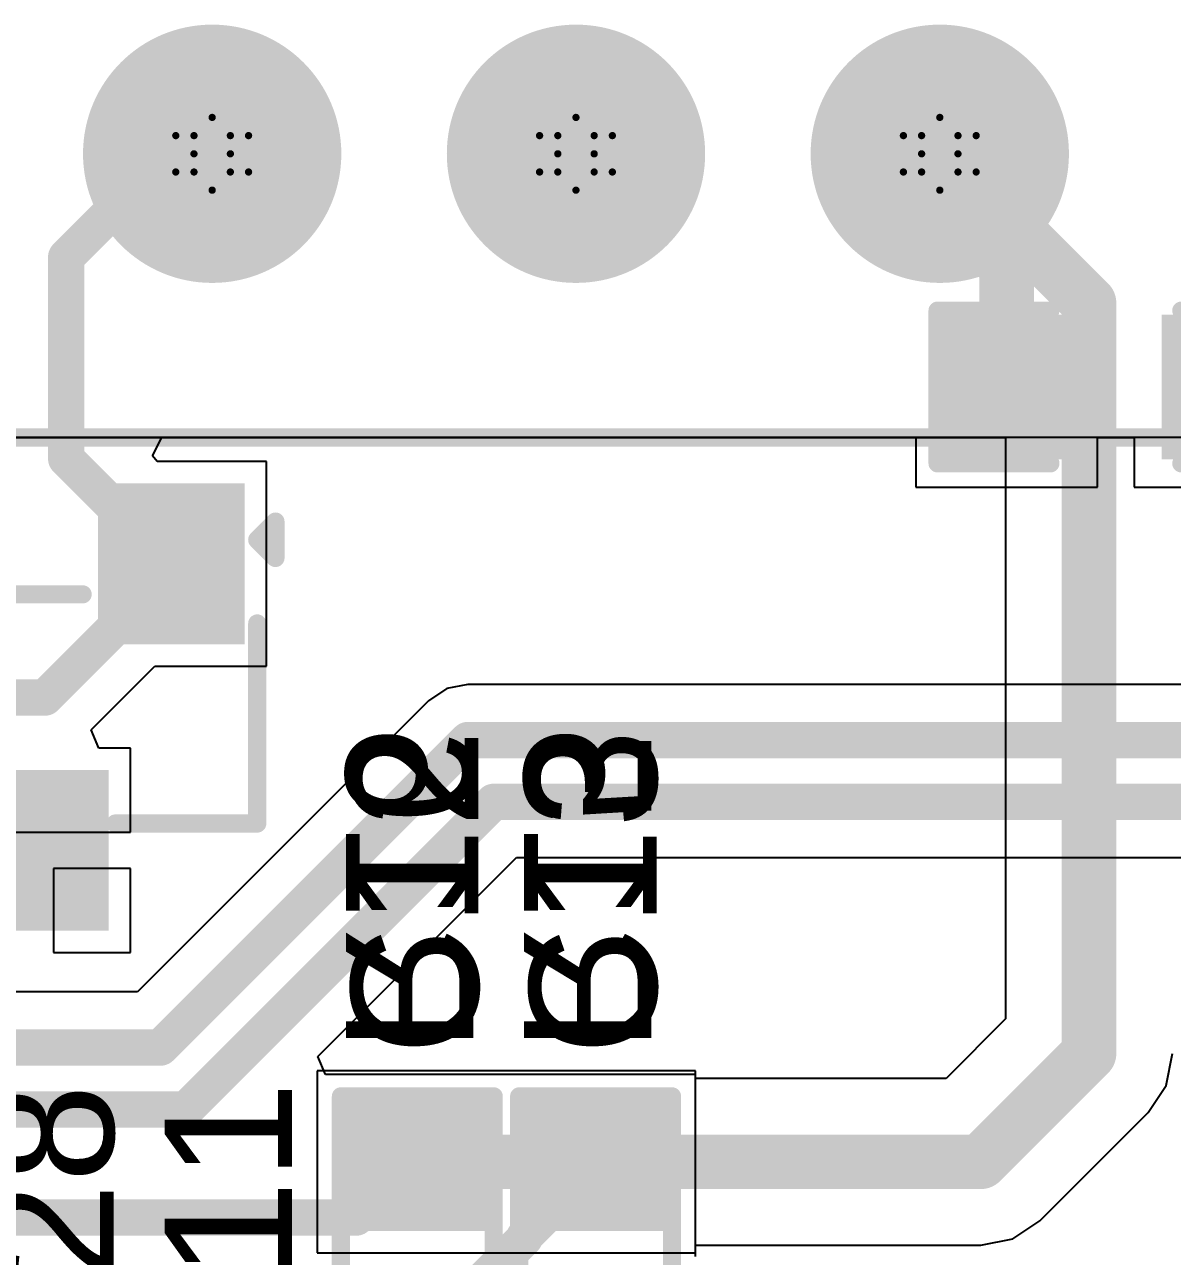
# Model space of a CAD drawing. Header units: inches. Extents: x 0 to 12.8, y -0.1 to 3.5.
# Drawn here: x 0.7501 to 1.0655, y 0.968 to 1.3066 of the extents above; entities that cross this region are included whole.
import ezdxf

# ---------------------------------------------------------------- set-up
doc = ezdxf.new("R2010")
doc.units = ezdxf.units.IN
doc.header["$MEASUREMENT"] = 0
for name, color, linetype in [('Bottom Layer', 5, 'Continuous'), ('Bottom Overlay', 54, 'Continuous'), ('Bottom Paste', 16, 'Continuous'), ('Bottom Solder', 6, 'Continuous'), ('Drill Drawing', 1, 'Continuous'), ('Multi-Layer', 9, 'Continuous'), ('Pad Holes', 156, 'Continuous'), ('Top Layer', 1, 'Continuous'), ('Top Overlay', 2, 'Continuous'), ('Top Paste', 8, 'Continuous'), ('Top Solder', 216, 'Continuous')]:
    doc.layers.add(name, color=color, linetype=linetype)
doc.styles.add('Arial', font='', dxfattribs={"height": 0.2})
doc.styles.get('Arial').set_extended_font_data('Arial')

# ---------------------------------------------------------------- blocks, each defined once
blk = doc.blocks.new('SOT_23_1')
at = {"layer": 'Top Layer'}
for points in [[(-0.01614, 0.05748), (0.01614, 0.05748), (0.01614, 0.02126), (-0.01614, 0.02126)], [(-0.05354, -0.02126), (-0.02126, -0.02126), (-0.02126, -0.05748), (-0.05354, -0.05748)], [(0.02126, -0.02126), (0.05354, -0.02126), (0.05354, -0.05748), (0.02126, -0.05748)]]:
    blk.add_hatch(color=1, dxfattribs=at).paths.add_polyline_path(points)
at = {"layer": 'Top Paste'}
for points in [[(-0.01614, 0.05748), (0.01614, 0.05748), (0.01614, 0.02126), (-0.01614, 0.02126)], [(-0.05354, -0.02126), (-0.02126, -0.02126), (-0.02126, -0.05748), (-0.05354, -0.05748)], [(0.02126, -0.02126), (0.05354, -0.02126), (0.05354, -0.05748), (0.02126, -0.05748)]]:
    blk.add_hatch(color=8, dxfattribs=at).paths.add_polyline_path(points)
at = {"layer": 'Top Solder'}
for points in [[(-0.02014, 0.06148), (0.02014, 0.06148), (0.02014, 0.01726), (-0.02014, 0.01726)], [(-0.05754, -0.01726), (-0.01726, -0.01726), (-0.01726, -0.06148), (-0.05754, -0.06148)], [(0.01726, -0.01726), (0.05754, -0.01726), (0.05754, -0.06148), (0.01726, -0.06148)]]:
    blk.add_hatch(color=216, dxfattribs=at).paths.add_polyline_path(points)
at = {"layer": 'Top Overlay'}
for points in [[(-0.022, 0.032, 0.005, 0.005, 0), (-0.061, 0.032, 0.005, 0.005, 0)], [(-0.061, 0.032, 0.005, 0.005, 0), (-0.061, -0.023, 0.005, 0.005, 0)], [(0.061, 0.032, 0.005, 0.005, 0), (0.022, 0.032, 0.005, 0.005, 0)], [(0.061, 0.032, 0.005, 0.005, 0), (0.061, -0.023, 0.005, 0.005, 0)], [(0.013, -0.031, 0.005, 0.005, 0), (-0.013, -0.031, 0.005, 0.005, 0)], [(-0.066, -0.041, 0.005, 0.005, 0), (-0.066, -0.051, 0.005, 0.005, 0)], [(-0.061, -0.046, 0.005, 0.005, 0), (-0.066, -0.041, 0.005, 0.005, 0)], [(-0.061, -0.046, 0.005, 0.005, 0), (-0.066, -0.051, 0.005, 0.005, 0)]]:
    blk.add_lwpolyline(points, format="xyseb", dxfattribs=at)
for points in [[(-0.06225, 0.032, 0.0025, 0.0025, 1), (-0.05975, 0.032, 0.0025, 0.0025, 1)], [(-0.06225, 0.032, 0.0025, 0.0025, 1), (-0.05975, 0.032, 0.0025, 0.0025, 1)], [(-0.02325, 0.032, 0.0025, 0.0025, 1), (-0.02075, 0.032, 0.0025, 0.0025, 1)], [(0.02075, 0.032, 0.0025, 0.0025, 1), (0.02325, 0.032, 0.0025, 0.0025, 1)], [(0.05975, 0.032, 0.0025, 0.0025, 1), (0.06225, 0.032, 0.0025, 0.0025, 1)], [(0.05975, 0.032, 0.0025, 0.0025, 1), (0.06225, 0.032, 0.0025, 0.0025, 1)], [(-0.06225, -0.023, 0.0025, 0.0025, 1), (-0.05975, -0.023, 0.0025, 0.0025, 1)], [(0.05975, -0.023, 0.0025, 0.0025, 1), (0.06225, -0.023, 0.0025, 0.0025, 1)], [(-0.01425, -0.031, 0.0025, 0.0025, 1), (-0.01175, -0.031, 0.0025, 0.0025, 1)], [(0.01175, -0.031, 0.0025, 0.0025, 1), (0.01425, -0.031, 0.0025, 0.0025, 1)], [(-0.06725, -0.041, 0.0025, 0.0025, 1), (-0.06475, -0.041, 0.0025, 0.0025, 1)], [(-0.06725, -0.041, 0.0025, 0.0025, 1), (-0.06475, -0.041, 0.0025, 0.0025, 1)], [(-0.06225, -0.046, 0.0025, 0.0025, 1), (-0.05975, -0.046, 0.0025, 0.0025, 1)], [(-0.06225, -0.046, 0.0025, 0.0025, 1), (-0.05975, -0.046, 0.0025, 0.0025, 1)], [(-0.06725, -0.051, 0.0025, 0.0025, 1), (-0.06475, -0.051, 0.0025, 0.0025, 1)], [(-0.06725, -0.051, 0.0025, 0.0025, 1), (-0.06475, -0.051, 0.0025, 0.0025, 1)]]:
    blk.add_lwpolyline(points, format="xyseb", close=True, dxfattribs=at)
blk = doc.blocks.new('R___0603_B_19')
at = {"layer": 'Bottom Layer'}
for points in [[(-0.045, -0.0175), (-0.045, 0.0175), (-0.015, 0.0175), (-0.015, -0.0175)], [(0.015, -0.0175), (0.015, 0.0175), (0.045, 0.0175), (0.045, -0.0175)]]:
    blk.add_hatch(color=5, dxfattribs=at).paths.add_polyline_path(points)
at = {"layer": 'Bottom Paste'}
for points in [[(-0.045, -0.0175), (-0.045, 0.0175), (-0.015, 0.0175), (-0.015, -0.0175)], [(0.015, -0.0175), (0.015, 0.0175), (0.045, 0.0175), (0.045, -0.0175)]]:
    blk.add_hatch(color=16, dxfattribs=at).paths.add_polyline_path(points)
at = {"layer": 'Bottom Solder'}
for points in [[(-0.049, -0.0215), (-0.049, 0.0215), (-0.011, 0.0215), (-0.011, -0.0215)], [(0.011, -0.0215), (0.011, 0.0215), (0.049, 0.0215), (0.049, -0.0215)]]:
    blk.add_hatch(color=6, dxfattribs=at).paths.add_polyline_path(points)
at = {"layer": 'Bottom Overlay'}
for points in [[(0.048, 0.021, 0.005, 0.005, 0), (-0.048, 0.021, 0.005, 0.005, 0)], [(-0.048, -0.021, 0.005, 0.005, 0), (-0.048, 0.021, 0.005, 0.005, 0)], [(0.048, -0.021, 0.005, 0.005, 0), (0.048, 0.021, 0.005, 0.005, 0)], [(0.048, -0.021, 0.005, 0.005, 0), (-0.048, -0.021, 0.005, 0.005, 0)]]:
    blk.add_lwpolyline(points, format="xyseb", dxfattribs=at)
for points in [[(-0.04925, 0.021, 0.0025, 0.0025, 1), (-0.04675, 0.021, 0.0025, 0.0025, 1)], [(-0.04925, 0.021, 0.0025, 0.0025, 1), (-0.04675, 0.021, 0.0025, 0.0025, 1)], [(0.04675, 0.021, 0.0025, 0.0025, 1), (0.04925, 0.021, 0.0025, 0.0025, 1)], [(0.04675, 0.021, 0.0025, 0.0025, 1), (0.04925, 0.021, 0.0025, 0.0025, 1)], [(-0.04925, -0.021, 0.0025, 0.0025, 1), (-0.04675, -0.021, 0.0025, 0.0025, 1)], [(-0.04925, -0.021, 0.0025, 0.0025, 1), (-0.04675, -0.021, 0.0025, 0.0025, 1)], [(0.04675, -0.021, 0.0025, 0.0025, 1), (0.04925, -0.021, 0.0025, 0.0025, 1)], [(0.04675, -0.021, 0.0025, 0.0025, 1), (0.04925, -0.021, 0.0025, 0.0025, 1)]]:
    blk.add_lwpolyline(points, format="xyseb", close=True, dxfattribs=at)
blk = doc.blocks.new('R___0603_B_20')
at = {"layer": 'Bottom Layer'}
for points in [[(-0.045, -0.0175), (-0.045, 0.0175), (-0.015, 0.0175), (-0.015, -0.0175)], [(0.015, -0.0175), (0.015, 0.0175), (0.045, 0.0175), (0.045, -0.0175)]]:
    blk.add_hatch(color=5, dxfattribs=at).paths.add_polyline_path(points)
at = {"layer": 'Bottom Paste'}
for points in [[(-0.045, -0.0175), (-0.045, 0.0175), (-0.015, 0.0175), (-0.015, -0.0175)], [(0.015, -0.0175), (0.015, 0.0175), (0.045, 0.0175), (0.045, -0.0175)]]:
    blk.add_hatch(color=16, dxfattribs=at).paths.add_polyline_path(points)
at = {"layer": 'Bottom Solder'}
for points in [[(-0.049, -0.0215), (-0.049, 0.0215), (-0.011, 0.0215), (-0.011, -0.0215)], [(0.011, -0.0215), (0.011, 0.0215), (0.049, 0.0215), (0.049, -0.0215)]]:
    blk.add_hatch(color=6, dxfattribs=at).paths.add_polyline_path(points)
at = {"layer": 'Bottom Overlay'}
for points in [[(0.048, 0.021, 0.005, 0.005, 0), (-0.048, 0.021, 0.005, 0.005, 0)], [(-0.048, -0.021, 0.005, 0.005, 0), (-0.048, 0.021, 0.005, 0.005, 0)], [(0.048, -0.021, 0.005, 0.005, 0), (0.048, 0.021, 0.005, 0.005, 0)], [(0.048, -0.021, 0.005, 0.005, 0), (-0.048, -0.021, 0.005, 0.005, 0)]]:
    blk.add_lwpolyline(points, format="xyseb", dxfattribs=at)
for points in [[(-0.04925, 0.021, 0.0025, 0.0025, 1), (-0.04675, 0.021, 0.0025, 0.0025, 1)], [(-0.04925, 0.021, 0.0025, 0.0025, 1), (-0.04675, 0.021, 0.0025, 0.0025, 1)], [(0.04675, 0.021, 0.0025, 0.0025, 1), (0.04925, 0.021, 0.0025, 0.0025, 1)], [(0.04675, 0.021, 0.0025, 0.0025, 1), (0.04925, 0.021, 0.0025, 0.0025, 1)], [(-0.04925, -0.021, 0.0025, 0.0025, 1), (-0.04675, -0.021, 0.0025, 0.0025, 1)], [(-0.04925, -0.021, 0.0025, 0.0025, 1), (-0.04675, -0.021, 0.0025, 0.0025, 1)], [(0.04675, -0.021, 0.0025, 0.0025, 1), (0.04925, -0.021, 0.0025, 0.0025, 1)], [(0.04675, -0.021, 0.0025, 0.0025, 1), (0.04925, -0.021, 0.0025, 0.0025, 1)]]:
    blk.add_lwpolyline(points, format="xyseb", close=True, dxfattribs=at)
blk = doc.blocks.new('ARJM11D7_114_AB_EW2_B_38')
at = {"layer": 'Bottom Layer'}
h = blk.add_hatch(color=5, dxfattribs=at)
edge = h.paths.add_edge_path()
edge.add_arc((-0.125, -0.2685), 0.0315, 0, 360)
h = blk.add_hatch(color=5, dxfattribs=at)
edge = h.paths.add_edge_path()
edge.add_arc((-0.025, -0.2685), 0.0315, 0, 360)
h = blk.add_hatch(color=5, dxfattribs=at)
edge = h.paths.add_edge_path()
edge.add_arc((0.075, -0.2685), 0.0315, 0, 360)
at = {"layer": 'Bottom Solder'}
h = blk.add_hatch(color=6, dxfattribs=at)
edge = h.paths.add_edge_path()
edge.add_arc((-0.125, -0.2685), 0.0355, 0, 360)
h = blk.add_hatch(color=6, dxfattribs=at)
edge = h.paths.add_edge_path()
edge.add_arc((-0.025, -0.2685), 0.0355, 0, 360)
h = blk.add_hatch(color=6, dxfattribs=at)
edge = h.paths.add_edge_path()
edge.add_arc((0.075, -0.2685), 0.0355, 0, 360)
at = {"layer": 'Multi-Layer'}
h = blk.add_hatch(color=9, dxfattribs=at)
edge = h.paths.add_edge_path()
edge.add_arc((-0.125, -0.2685), 0.0315, 0, 360)
h = blk.add_hatch(color=9, dxfattribs=at)
edge = h.paths.add_edge_path()
edge.add_arc((-0.025, -0.2685), 0.0315, 0, 360)
h = blk.add_hatch(color=9, dxfattribs=at)
edge = h.paths.add_edge_path()
edge.add_arc((0.075, -0.2685), 0.0315, 0, 360)
at = {"layer": 'Pad Holes'}
h = blk.add_hatch(color=7, dxfattribs=at)
edge = h.paths.add_edge_path()
edge.add_arc((-0.125, -0.2685), 0.0185, 0, 360)
h = blk.add_hatch(color=7, dxfattribs=at)
edge = h.paths.add_edge_path()
edge.add_arc((-0.025, -0.2685), 0.0185, 0, 360)
h = blk.add_hatch(color=7, dxfattribs=at)
edge = h.paths.add_edge_path()
edge.add_arc((0.075, -0.2685), 0.0185, 0, 360)
at = {"layer": 'Top Layer'}
h = blk.add_hatch(color=1, dxfattribs=at)
edge = h.paths.add_edge_path()
edge.add_arc((-0.125, -0.2685), 0.0315, 0, 360)
h = blk.add_hatch(color=1, dxfattribs=at)
edge = h.paths.add_edge_path()
edge.add_arc((-0.025, -0.2685), 0.0315, 0, 360)
h = blk.add_hatch(color=1, dxfattribs=at)
edge = h.paths.add_edge_path()
edge.add_arc((0.075, -0.2685), 0.0315, 0, 360)
at = {"layer": 'Top Solder'}
h = blk.add_hatch(color=216, dxfattribs=at)
edge = h.paths.add_edge_path()
edge.add_arc((-0.125, -0.2685), 0.0355, 0, 360)
h = blk.add_hatch(color=216, dxfattribs=at)
edge = h.paths.add_edge_path()
edge.add_arc((-0.025, -0.2685), 0.0355, 0, 360)
h = blk.add_hatch(color=216, dxfattribs=at)
edge = h.paths.add_edge_path()
edge.add_arc((0.075, -0.2685), 0.0355, 0, 360)
at = {"layer": 'Bottom Overlay'}
blk.add_lwpolyline([(-0.316, -0.3465, 0.005, 0.005, 0), (0.316, -0.3465, 0.005, 0.005, 0)], format="xyseb", dxfattribs=at)
blk = doc.blocks.new('C___0603_45')
at = {"layer": 'Top Layer'}
for points in [[(-0.015, 0.0175), (-0.015, -0.0175), (-0.045, -0.0175), (-0.045, 0.0175)], [(0.045, 0.0175), (0.045, -0.0175), (0.015, -0.0175), (0.015, 0.0175)]]:
    blk.add_hatch(color=1, dxfattribs=at).paths.add_polyline_path(points)
at = {"layer": 'Top Paste'}
for points in [[(-0.015, 0.0175), (-0.015, -0.0175), (-0.045, -0.0175), (-0.045, 0.0175)], [(0.045, 0.0175), (0.045, -0.0175), (0.015, -0.0175), (0.015, 0.0175)]]:
    blk.add_hatch(color=8, dxfattribs=at).paths.add_polyline_path(points)
at = {"layer": 'Top Solder'}
for points in [[(-0.01264, 0.01986), (-0.01264, -0.01986), (-0.04736, -0.01986), (-0.04736, 0.01986)], [(0.04736, 0.01986), (0.04736, -0.01986), (0.01264, -0.01986), (0.01264, 0.01986)]]:
    blk.add_hatch(color=216, dxfattribs=at).paths.add_polyline_path(points)
at = {"layer": 'Top Overlay'}
for points in [[(-0.049, 0.021, 0.005, 0.005, 0), (-0.049, -0.021, 0.005, 0.005, 0)], [(-0.018, 0.021, 0.005, 0.005, 0), (-0.049, 0.021, 0.005, 0.005, 0)], [(0.049, 0.021, 0.005, 0.005, 0), (0.018, 0.021, 0.005, 0.005, 0)], [(0.049, 0.021, 0.005, 0.005, 0), (0.049, -0.021, 0.005, 0.005, 0)], [(-0.018, -0.021, 0.005, 0.005, 0), (-0.049, -0.021, 0.005, 0.005, 0)], [(0.049, -0.021, 0.005, 0.005, 0), (0.018, -0.021, 0.005, 0.005, 0)]]:
    blk.add_lwpolyline(points, format="xyseb", dxfattribs=at)
for points in [[(-0.05025, 0.021, 0.0025, 0.0025, 1), (-0.04775, 0.021, 0.0025, 0.0025, 1)], [(-0.05025, 0.021, 0.0025, 0.0025, 1), (-0.04775, 0.021, 0.0025, 0.0025, 1)], [(-0.01925, 0.021, 0.0025, 0.0025, 1), (-0.01675, 0.021, 0.0025, 0.0025, 1)], [(0.01675, 0.021, 0.0025, 0.0025, 1), (0.01925, 0.021, 0.0025, 0.0025, 1)], [(0.04775, 0.021, 0.0025, 0.0025, 1), (0.05025, 0.021, 0.0025, 0.0025, 1)], [(0.04775, 0.021, 0.0025, 0.0025, 1), (0.05025, 0.021, 0.0025, 0.0025, 1)], [(-0.05025, -0.021, 0.0025, 0.0025, 1), (-0.04775, -0.021, 0.0025, 0.0025, 1)], [(-0.05025, -0.021, 0.0025, 0.0025, 1), (-0.04775, -0.021, 0.0025, 0.0025, 1)], [(-0.01925, -0.021, 0.0025, 0.0025, 1), (-0.01675, -0.021, 0.0025, 0.0025, 1)], [(0.01675, -0.021, 0.0025, 0.0025, 1), (0.01925, -0.021, 0.0025, 0.0025, 1)], [(0.04775, -0.021, 0.0025, 0.0025, 1), (0.05025, -0.021, 0.0025, 0.0025, 1)], [(0.04775, -0.021, 0.0025, 0.0025, 1), (0.05025, -0.021, 0.0025, 0.0025, 1)]]:
    blk.add_lwpolyline(points, format="xyseb", close=True, dxfattribs=at)
blk = doc.blocks.new('C___0603_47')
at = {"layer": 'Top Layer'}
for points in [[(-0.015, 0.0175), (-0.015, -0.0175), (-0.045, -0.0175), (-0.045, 0.0175)], [(0.045, 0.0175), (0.045, -0.0175), (0.015, -0.0175), (0.015, 0.0175)]]:
    blk.add_hatch(color=1, dxfattribs=at).paths.add_polyline_path(points)
at = {"layer": 'Top Paste'}
for points in [[(-0.015, 0.0175), (-0.015, -0.0175), (-0.045, -0.0175), (-0.045, 0.0175)], [(0.045, 0.0175), (0.045, -0.0175), (0.015, -0.0175), (0.015, 0.0175)]]:
    blk.add_hatch(color=8, dxfattribs=at).paths.add_polyline_path(points)
at = {"layer": 'Top Solder'}
for points in [[(-0.01264, 0.01986), (-0.01264, -0.01986), (-0.04736, -0.01986), (-0.04736, 0.01986)], [(0.04736, 0.01986), (0.04736, -0.01986), (0.01264, -0.01986), (0.01264, 0.01986)]]:
    blk.add_hatch(color=216, dxfattribs=at).paths.add_polyline_path(points)
at = {"layer": 'Top Overlay'}
for points in [[(-0.049, -0.021, 0.005, 0.005, 0), (-0.049, 0.021, 0.005, 0.005, 0)], [(-0.018, 0.021, 0.005, 0.005, 0), (-0.049, 0.021, 0.005, 0.005, 0)], [(0.049, 0.021, 0.005, 0.005, 0), (0.018, 0.021, 0.005, 0.005, 0)], [(0.049, -0.021, 0.005, 0.005, 0), (0.049, 0.021, 0.005, 0.005, 0)], [(-0.018, -0.021, 0.005, 0.005, 0), (-0.049, -0.021, 0.005, 0.005, 0)], [(0.049, -0.021, 0.005, 0.005, 0), (0.018, -0.021, 0.005, 0.005, 0)]]:
    blk.add_lwpolyline(points, format="xyseb", dxfattribs=at)
for points in [[(-0.05025, 0.021, 0.0025, 0.0025, 1), (-0.04775, 0.021, 0.0025, 0.0025, 1)], [(-0.05025, 0.021, 0.0025, 0.0025, 1), (-0.04775, 0.021, 0.0025, 0.0025, 1)], [(-0.01925, 0.021, 0.0025, 0.0025, 1), (-0.01675, 0.021, 0.0025, 0.0025, 1)], [(0.01675, 0.021, 0.0025, 0.0025, 1), (0.01925, 0.021, 0.0025, 0.0025, 1)], [(0.04775, 0.021, 0.0025, 0.0025, 1), (0.05025, 0.021, 0.0025, 0.0025, 1)], [(0.04775, 0.021, 0.0025, 0.0025, 1), (0.05025, 0.021, 0.0025, 0.0025, 1)], [(-0.05025, -0.021, 0.0025, 0.0025, 1), (-0.04775, -0.021, 0.0025, 0.0025, 1)], [(-0.05025, -0.021, 0.0025, 0.0025, 1), (-0.04775, -0.021, 0.0025, 0.0025, 1)], [(-0.01925, -0.021, 0.0025, 0.0025, 1), (-0.01675, -0.021, 0.0025, 0.0025, 1)], [(0.01675, -0.021, 0.0025, 0.0025, 1), (0.01925, -0.021, 0.0025, 0.0025, 1)], [(0.04775, -0.021, 0.0025, 0.0025, 1), (0.05025, -0.021, 0.0025, 0.0025, 1)], [(0.04775, -0.021, 0.0025, 0.0025, 1), (0.05025, -0.021, 0.0025, 0.0025, 1)]]:
    blk.add_lwpolyline(points, format="xyseb", close=True, dxfattribs=at)
blk = doc.blocks.new('C___0603_48')
at = {"layer": 'Top Layer'}
for points in [[(-0.015, 0.0175), (-0.015, -0.0175), (-0.045, -0.0175), (-0.045, 0.0175)], [(0.045, 0.0175), (0.045, -0.0175), (0.015, -0.0175), (0.015, 0.0175)]]:
    blk.add_hatch(color=1, dxfattribs=at).paths.add_polyline_path(points)
at = {"layer": 'Top Paste'}
for points in [[(-0.015, 0.0175), (-0.015, -0.0175), (-0.045, -0.0175), (-0.045, 0.0175)], [(0.045, 0.0175), (0.045, -0.0175), (0.015, -0.0175), (0.015, 0.0175)]]:
    blk.add_hatch(color=8, dxfattribs=at).paths.add_polyline_path(points)
at = {"layer": 'Top Solder'}
for points in [[(-0.01264, 0.01986), (-0.01264, -0.01986), (-0.04736, -0.01986), (-0.04736, 0.01986)], [(0.04736, 0.01986), (0.04736, -0.01986), (0.01264, -0.01986), (0.01264, 0.01986)]]:
    blk.add_hatch(color=216, dxfattribs=at).paths.add_polyline_path(points)
at = {"layer": 'Top Overlay'}
for points in [[(-0.018, 0.021, 0.005, 0.005, 0), (-0.049, 0.021, 0.005, 0.005, 0)], [(-0.049, -0.021, 0.005, 0.005, 0), (-0.049, 0.021, 0.005, 0.005, 0)], [(0.049, 0.021, 0.005, 0.005, 0), (0.018, 0.021, 0.005, 0.005, 0)], [(0.049, -0.021, 0.005, 0.005, 0), (0.049, 0.021, 0.005, 0.005, 0)], [(-0.018, -0.021, 0.005, 0.005, 0), (-0.049, -0.021, 0.005, 0.005, 0)], [(0.049, -0.021, 0.005, 0.005, 0), (0.018, -0.021, 0.005, 0.005, 0)]]:
    blk.add_lwpolyline(points, format="xyseb", dxfattribs=at)
for points in [[(-0.05025, 0.021, 0.0025, 0.0025, 1), (-0.04775, 0.021, 0.0025, 0.0025, 1)], [(-0.05025, 0.021, 0.0025, 0.0025, 1), (-0.04775, 0.021, 0.0025, 0.0025, 1)], [(-0.01925, 0.021, 0.0025, 0.0025, 1), (-0.01675, 0.021, 0.0025, 0.0025, 1)], [(0.01675, 0.021, 0.0025, 0.0025, 1), (0.01925, 0.021, 0.0025, 0.0025, 1)], [(0.04775, 0.021, 0.0025, 0.0025, 1), (0.05025, 0.021, 0.0025, 0.0025, 1)], [(0.04775, 0.021, 0.0025, 0.0025, 1), (0.05025, 0.021, 0.0025, 0.0025, 1)], [(-0.05025, -0.021, 0.0025, 0.0025, 1), (-0.04775, -0.021, 0.0025, 0.0025, 1)], [(-0.05025, -0.021, 0.0025, 0.0025, 1), (-0.04775, -0.021, 0.0025, 0.0025, 1)], [(-0.01925, -0.021, 0.0025, 0.0025, 1), (-0.01675, -0.021, 0.0025, 0.0025, 1)], [(0.01675, -0.021, 0.0025, 0.0025, 1), (0.01925, -0.021, 0.0025, 0.0025, 1)], [(0.04775, -0.021, 0.0025, 0.0025, 1), (0.05025, -0.021, 0.0025, 0.0025, 1)], [(0.04775, -0.021, 0.0025, 0.0025, 1), (0.05025, -0.021, 0.0025, 0.0025, 1)]]:
    blk.add_lwpolyline(points, format="xyseb", close=True, dxfattribs=at)

msp = doc.modelspace()

# ---------------------------------------------------------------- linework, layer by layer
at = {"layer": 'Bottom Layer'}
for p, q in [((1.24261, 1.1931), (0.61061, 1.1931)), ((0.64979, 1.1931), (1.01969, 1.1931)), ((1.01969, 1.1931), (1.01969, 1.03327)), ((1.01969, 1.03327), (1.00336, 1.01694)), ((1.06382, 1.01499), (1.06557, 1.02377)), ((0.9345, 1.019), (0.8305, 1.019)), ((0.8305, 1.019), (0.8305, 0.969)), ((0.9345, 1.01694), (0.9345, 1.019)), ((1.00336, 1.01694), (0.9345, 1.01694)), ((1.05885, 1.00755), (1.06382, 1.01499)), ((1.02908, 0.97778), (1.05885, 1.00755)), ((1.02164, 0.97281), (1.02908, 0.97778)), ((1.01286, 0.97106), (1.02164, 0.97281)), ((0.8305, 0.969), (0.9345, 0.969)), ((0.9345, 0.969), (0.9345, 0.97106)), ((0.9345, 0.97106), (1.01286, 0.97106))]:
    msp.add_line(p, q, dxfattribs=at)
for points in [[(1.00161, 1.2711, 0.015, 0.015, 0), (1.04263, 1.23009, 0.015, 0.015, 0)], [(1.04263, 1.02377, 0.015, 0.015, 0), (1.04263, 1.23009, 0.015, 0.015, 0)], [(1.01286, 0.994, 0.015, 0.015, 0), (1.04263, 1.02377, 0.015, 0.015, 0)], [(0.858, 0.994, 0.015, 0.015, 0), (0.907, 0.994, 0.015, 0.015, 0)], [(0.907, 0.994, 0.015, 0.015, 0), (1.01286, 0.994, 0.015, 0.015, 0)]]:
    msp.add_lwpolyline(points, format="xyseb", dxfattribs=at)
for points in [[(0.99786, 1.2711, 0.0075, 0.0075, 1), (1.00536, 1.2711, 0.0075, 0.0075, 1)], [(1.03888, 1.23009, 0.0075, 0.0075, 1), (1.04638, 1.23009, 0.0075, 0.0075, 1)], [(1.03888, 1.23009, 0.0075, 0.0075, 1), (1.04638, 1.23009, 0.0075, 0.0075, 1)], [(1.03888, 1.02377, 0.0075, 0.0075, 1), (1.04638, 1.02377, 0.0075, 0.0075, 1)], [(1.03888, 1.02377, 0.0075, 0.0075, 1), (1.04638, 1.02377, 0.0075, 0.0075, 1)], [(0.85425, 0.994, 0.0075, 0.0075, 1), (0.86175, 0.994, 0.0075, 0.0075, 1)], [(0.90325, 0.994, 0.0075, 0.0075, 1), (0.91075, 0.994, 0.0075, 0.0075, 1)], [(0.90325, 0.994, 0.0075, 0.0075, 1), (0.91075, 0.994, 0.0075, 0.0075, 1)], [(1.00911, 0.994, 0.0075, 0.0075, 1), (1.01661, 0.994, 0.0075, 0.0075, 1)], [(1.00911, 0.994, 0.0075, 0.0075, 1), (1.01661, 0.994, 0.0075, 0.0075, 1)]]:
    msp.add_lwpolyline(points, format="xyseb", close=True, dxfattribs=at)
at = {"layer": 'Drill Drawing'}
for points in [[(0.79661, 1.2761, 0.002, 0.002, 0), (0.80161, 1.2811, 0.002, 0.002, 0)], [(0.80161, 1.2811, 0.002, 0.002, 0), (0.80661, 1.2761, 0.002, 0.002, 0)], [(0.89661, 1.2761, 0.002, 0.002, 0), (0.90161, 1.2811, 0.002, 0.002, 0)], [(0.90161, 1.2811, 0.002, 0.002, 0), (0.90661, 1.2761, 0.002, 0.002, 0)], [(0.99661, 1.2761, 0.002, 0.002, 0), (1.00161, 1.2811, 0.002, 0.002, 0)], [(1.00161, 1.2811, 0.002, 0.002, 0), (1.00661, 1.2761, 0.002, 0.002, 0)], [(0.79161, 1.2761, 0.002, 0.002, 0), (0.79661, 1.2711, 0.002, 0.002, 0)], [(0.79161, 1.2761, 0.002, 0.002, 0), (0.79661, 1.2761, 0.002, 0.002, 0)], [(0.80661, 1.2761, 0.002, 0.002, 0), (0.81161, 1.2761, 0.002, 0.002, 0)], [(0.80661, 1.2711, 0.002, 0.002, 0), (0.81161, 1.2761, 0.002, 0.002, 0)], [(0.89161, 1.2761, 0.002, 0.002, 0), (0.89661, 1.2711, 0.002, 0.002, 0)], [(0.89161, 1.2761, 0.002, 0.002, 0), (0.89661, 1.2761, 0.002, 0.002, 0)], [(0.90661, 1.2761, 0.002, 0.002, 0), (0.91161, 1.2761, 0.002, 0.002, 0)], [(0.90661, 1.2711, 0.002, 0.002, 0), (0.91161, 1.2761, 0.002, 0.002, 0)], [(0.99161, 1.2761, 0.002, 0.002, 0), (0.99661, 1.2711, 0.002, 0.002, 0)], [(0.99161, 1.2761, 0.002, 0.002, 0), (0.99661, 1.2761, 0.002, 0.002, 0)], [(1.00661, 1.2761, 0.002, 0.002, 0), (1.01161, 1.2761, 0.002, 0.002, 0)], [(1.00661, 1.2711, 0.002, 0.002, 0), (1.01161, 1.2761, 0.002, 0.002, 0)], [(0.79161, 1.2661, 0.002, 0.002, 0), (0.79661, 1.2711, 0.002, 0.002, 0)], [(0.80661, 1.2711, 0.002, 0.002, 0), (0.81161, 1.2661, 0.002, 0.002, 0)], [(0.89161, 1.2661, 0.002, 0.002, 0), (0.89661, 1.2711, 0.002, 0.002, 0)], [(0.90661, 1.2711, 0.002, 0.002, 0), (0.91161, 1.2661, 0.002, 0.002, 0)], [(0.99161, 1.2661, 0.002, 0.002, 0), (0.99661, 1.2711, 0.002, 0.002, 0)], [(1.00661, 1.2711, 0.002, 0.002, 0), (1.01161, 1.2661, 0.002, 0.002, 0)], [(0.79161, 1.2661, 0.002, 0.002, 0), (0.79661, 1.2661, 0.002, 0.002, 0)], [(0.79661, 1.2661, 0.002, 0.002, 0), (0.80161, 1.2611, 0.002, 0.002, 0)], [(0.80161, 1.2611, 0.002, 0.002, 0), (0.80661, 1.2661, 0.002, 0.002, 0)], [(0.80661, 1.2661, 0.002, 0.002, 0), (0.81161, 1.2661, 0.002, 0.002, 0)], [(0.89161, 1.2661, 0.002, 0.002, 0), (0.89661, 1.2661, 0.002, 0.002, 0)], [(0.89661, 1.2661, 0.002, 0.002, 0), (0.90161, 1.2611, 0.002, 0.002, 0)], [(0.90161, 1.2611, 0.002, 0.002, 0), (0.90661, 1.2661, 0.002, 0.002, 0)], [(0.90661, 1.2661, 0.002, 0.002, 0), (0.91161, 1.2661, 0.002, 0.002, 0)], [(0.99161, 1.2661, 0.002, 0.002, 0), (0.99661, 1.2661, 0.002, 0.002, 0)], [(0.99661, 1.2661, 0.002, 0.002, 0), (1.00161, 1.2611, 0.002, 0.002, 0)], [(1.00161, 1.2611, 0.002, 0.002, 0), (1.00661, 1.2661, 0.002, 0.002, 0)], [(1.00661, 1.2661, 0.002, 0.002, 0), (1.01161, 1.2661, 0.002, 0.002, 0)]]:
    msp.add_lwpolyline(points, format="xyseb", dxfattribs=at)
for points in [[(0.80111, 1.2811, 0.001, 0.001, 1), (0.80211, 1.2811, 0.001, 0.001, 1)], [(0.80111, 1.2811, 0.001, 0.001, 1), (0.80211, 1.2811, 0.001, 0.001, 1)], [(0.90111, 1.2811, 0.001, 0.001, 1), (0.90211, 1.2811, 0.001, 0.001, 1)], [(0.90111, 1.2811, 0.001, 0.001, 1), (0.90211, 1.2811, 0.001, 0.001, 1)], [(1.00111, 1.2811, 0.001, 0.001, 1), (1.00211, 1.2811, 0.001, 0.001, 1)], [(1.00111, 1.2811, 0.001, 0.001, 1), (1.00211, 1.2811, 0.001, 0.001, 1)], [(0.79111, 1.2761, 0.001, 0.001, 1), (0.79211, 1.2761, 0.001, 0.001, 1)], [(0.79111, 1.2761, 0.001, 0.001, 1), (0.79211, 1.2761, 0.001, 0.001, 1)], [(0.79611, 1.2761, 0.001, 0.001, 1), (0.79711, 1.2761, 0.001, 0.001, 1)], [(0.79611, 1.2761, 0.001, 0.001, 1), (0.79711, 1.2761, 0.001, 0.001, 1)], [(0.80611, 1.2761, 0.001, 0.001, 1), (0.80711, 1.2761, 0.001, 0.001, 1)], [(0.80611, 1.2761, 0.001, 0.001, 1), (0.80711, 1.2761, 0.001, 0.001, 1)], [(0.81111, 1.2761, 0.001, 0.001, 1), (0.81211, 1.2761, 0.001, 0.001, 1)], [(0.81111, 1.2761, 0.001, 0.001, 1), (0.81211, 1.2761, 0.001, 0.001, 1)], [(0.89111, 1.2761, 0.001, 0.001, 1), (0.89211, 1.2761, 0.001, 0.001, 1)], [(0.89111, 1.2761, 0.001, 0.001, 1), (0.89211, 1.2761, 0.001, 0.001, 1)], [(0.89611, 1.2761, 0.001, 0.001, 1), (0.89711, 1.2761, 0.001, 0.001, 1)], [(0.89611, 1.2761, 0.001, 0.001, 1), (0.89711, 1.2761, 0.001, 0.001, 1)], [(0.90611, 1.2761, 0.001, 0.001, 1), (0.90711, 1.2761, 0.001, 0.001, 1)], [(0.90611, 1.2761, 0.001, 0.001, 1), (0.90711, 1.2761, 0.001, 0.001, 1)], [(0.91111, 1.2761, 0.001, 0.001, 1), (0.91211, 1.2761, 0.001, 0.001, 1)], [(0.91111, 1.2761, 0.001, 0.001, 1), (0.91211, 1.2761, 0.001, 0.001, 1)], [(0.99111, 1.2761, 0.001, 0.001, 1), (0.99211, 1.2761, 0.001, 0.001, 1)], [(0.99111, 1.2761, 0.001, 0.001, 1), (0.99211, 1.2761, 0.001, 0.001, 1)], [(0.99611, 1.2761, 0.001, 0.001, 1), (0.99711, 1.2761, 0.001, 0.001, 1)], [(0.99611, 1.2761, 0.001, 0.001, 1), (0.99711, 1.2761, 0.001, 0.001, 1)], [(1.00611, 1.2761, 0.001, 0.001, 1), (1.00711, 1.2761, 0.001, 0.001, 1)], [(1.00611, 1.2761, 0.001, 0.001, 1), (1.00711, 1.2761, 0.001, 0.001, 1)], [(1.01111, 1.2761, 0.001, 0.001, 1), (1.01211, 1.2761, 0.001, 0.001, 1)], [(1.01111, 1.2761, 0.001, 0.001, 1), (1.01211, 1.2761, 0.001, 0.001, 1)], [(0.79611, 1.2711, 0.001, 0.001, 1), (0.79711, 1.2711, 0.001, 0.001, 1)], [(0.79611, 1.2711, 0.001, 0.001, 1), (0.79711, 1.2711, 0.001, 0.001, 1)], [(0.80611, 1.2711, 0.001, 0.001, 1), (0.80711, 1.2711, 0.001, 0.001, 1)], [(0.80611, 1.2711, 0.001, 0.001, 1), (0.80711, 1.2711, 0.001, 0.001, 1)], [(0.89611, 1.2711, 0.001, 0.001, 1), (0.89711, 1.2711, 0.001, 0.001, 1)], [(0.89611, 1.2711, 0.001, 0.001, 1), (0.89711, 1.2711, 0.001, 0.001, 1)], [(0.90611, 1.2711, 0.001, 0.001, 1), (0.90711, 1.2711, 0.001, 0.001, 1)], [(0.90611, 1.2711, 0.001, 0.001, 1), (0.90711, 1.2711, 0.001, 0.001, 1)], [(0.99611, 1.2711, 0.001, 0.001, 1), (0.99711, 1.2711, 0.001, 0.001, 1)], [(0.99611, 1.2711, 0.001, 0.001, 1), (0.99711, 1.2711, 0.001, 0.001, 1)], [(1.00611, 1.2711, 0.001, 0.001, 1), (1.00711, 1.2711, 0.001, 0.001, 1)], [(1.00611, 1.2711, 0.001, 0.001, 1), (1.00711, 1.2711, 0.001, 0.001, 1)], [(0.79111, 1.2661, 0.001, 0.001, 1), (0.79211, 1.2661, 0.001, 0.001, 1)], [(0.79111, 1.2661, 0.001, 0.001, 1), (0.79211, 1.2661, 0.001, 0.001, 1)], [(0.79611, 1.2661, 0.001, 0.001, 1), (0.79711, 1.2661, 0.001, 0.001, 1)], [(0.79611, 1.2661, 0.001, 0.001, 1), (0.79711, 1.2661, 0.001, 0.001, 1)], [(0.80611, 1.2661, 0.001, 0.001, 1), (0.80711, 1.2661, 0.001, 0.001, 1)], [(0.80611, 1.2661, 0.001, 0.001, 1), (0.80711, 1.2661, 0.001, 0.001, 1)], [(0.81111, 1.2661, 0.001, 0.001, 1), (0.81211, 1.2661, 0.001, 0.001, 1)], [(0.81111, 1.2661, 0.001, 0.001, 1), (0.81211, 1.2661, 0.001, 0.001, 1)], [(0.89111, 1.2661, 0.001, 0.001, 1), (0.89211, 1.2661, 0.001, 0.001, 1)], [(0.89111, 1.2661, 0.001, 0.001, 1), (0.89211, 1.2661, 0.001, 0.001, 1)], [(0.89611, 1.2661, 0.001, 0.001, 1), (0.89711, 1.2661, 0.001, 0.001, 1)], [(0.89611, 1.2661, 0.001, 0.001, 1), (0.89711, 1.2661, 0.001, 0.001, 1)], [(0.90611, 1.2661, 0.001, 0.001, 1), (0.90711, 1.2661, 0.001, 0.001, 1)], [(0.90611, 1.2661, 0.001, 0.001, 1), (0.90711, 1.2661, 0.001, 0.001, 1)], [(0.91111, 1.2661, 0.001, 0.001, 1), (0.91211, 1.2661, 0.001, 0.001, 1)], [(0.91111, 1.2661, 0.001, 0.001, 1), (0.91211, 1.2661, 0.001, 0.001, 1)], [(0.99111, 1.2661, 0.001, 0.001, 1), (0.99211, 1.2661, 0.001, 0.001, 1)], [(0.99111, 1.2661, 0.001, 0.001, 1), (0.99211, 1.2661, 0.001, 0.001, 1)], [(0.99611, 1.2661, 0.001, 0.001, 1), (0.99711, 1.2661, 0.001, 0.001, 1)], [(0.99611, 1.2661, 0.001, 0.001, 1), (0.99711, 1.2661, 0.001, 0.001, 1)], [(1.00611, 1.2661, 0.001, 0.001, 1), (1.00711, 1.2661, 0.001, 0.001, 1)], [(1.00611, 1.2661, 0.001, 0.001, 1), (1.00711, 1.2661, 0.001, 0.001, 1)], [(1.01111, 1.2661, 0.001, 0.001, 1), (1.01211, 1.2661, 0.001, 0.001, 1)], [(1.01111, 1.2661, 0.001, 0.001, 1), (1.01211, 1.2661, 0.001, 0.001, 1)], [(0.80111, 1.2611, 0.001, 0.001, 1), (0.80211, 1.2611, 0.001, 0.001, 1)], [(0.80111, 1.2611, 0.001, 0.001, 1), (0.80211, 1.2611, 0.001, 0.001, 1)], [(0.90111, 1.2611, 0.001, 0.001, 1), (0.90211, 1.2611, 0.001, 0.001, 1)], [(0.90111, 1.2611, 0.001, 0.001, 1), (0.90211, 1.2611, 0.001, 0.001, 1)], [(1.00111, 1.2611, 0.001, 0.001, 1), (1.00211, 1.2611, 0.001, 0.001, 1)], [(1.00111, 1.2611, 0.001, 0.001, 1), (1.00211, 1.2611, 0.001, 0.001, 1)]]:
    msp.add_lwpolyline(points, format="xyseb", close=True, dxfattribs=at)
at = {"layer": 'Top Layer'}
for p, q in [((1.24261, 1.1931), (0.61061, 1.1931)), ((0.78524, 1.1881), (0.78775, 1.1931)), ((0.78775, 1.1931), (0.995, 1.1931)), ((0.995, 1.1931), (0.995, 1.1795)), ((1.045, 1.1795), (1.045, 1.1931)), ((1.045, 1.1931), (1.055, 1.1931)), ((1.055, 1.1931), (1.055, 1.1795)), ((0.78645, 1.18648), (0.78524, 1.1881)), ((0.81654, 1.18648), (0.78645, 1.18648)), ((0.81654, 1.13026), (0.81654, 1.18648)), ((0.995, 1.1795), (1.045, 1.1795)), ((1.055, 1.1795), (1.105, 1.1795)), ((0.76837, 1.11274), (0.78589, 1.13026)), ((0.78589, 1.13026), (0.81654, 1.13026)), ((0.87192, 1.12524), (0.86607, 1.12408)), ((1.15201, 1.12524), (0.87192, 1.12524)), ((0.86111, 1.12076), (0.78106, 1.04072)), ((0.86607, 1.12408), (0.86111, 1.12076)), ((0.77044, 1.10774), (0.76837, 1.11274)), ((0.77914, 1.10774), (0.77044, 1.10774)), ((0.77914, 1.08463), (0.77914, 1.10774)), ((0.72686, 1.08463), (0.753, 1.08463)), ((0.753, 1.08463), (0.77914, 1.08463)), ((0.83065, 1.023), (0.8853, 1.07765)), ((0.8853, 1.07765), (1.13864, 1.07765)), ((0.77914, 1.07463), (0.758, 1.07463)), ((0.758, 1.07463), (0.758, 1.05152)), ((0.77914, 1.05152), (0.77914, 1.07463)), ((0.758, 1.05152), (0.77914, 1.05152)), ((0.78106, 1.04072), (0.66762, 1.04072)), ((0.83272, 1.018), (0.83065, 1.023)), ((0.9345, 1.018), (0.83272, 1.018)), ((0.9345, 0.968), (0.9345, 1.018))]:
    msp.add_line(p, q, dxfattribs=at)
for points in [[(1.00161, 1.25853, 0.015, 0.015, 0), (1.00161, 1.2711, 0.015, 0.015, 0)], [(0.7615, 1.24272, 0.01, 0.01, 0), (0.78989, 1.2711, 0.01, 0.01, 0)], [(0.78989, 1.2711, 0.01, 0.01, 0), (0.80161, 1.2711, 0.01, 0.01, 0)], [(1.00161, 1.25853, 0.015, 0.015, 0), (1.02, 1.24015, 0.015, 0.015, 0)], [(0.7615, 1.18727, 0.01, 0.01, 0), (0.7615, 1.24272, 0.01, 0.01, 0)], [(1.02, 1.207, 0.015, 0.015, 0), (1.02, 1.24015, 0.015, 0.015, 0)], [(0.7615, 1.18727, 0.01, 0.01, 0), (0.77729, 1.17148, 0.01, 0.01, 0)], [(0.77729, 1.17148, 0.01, 0.01, 0), (0.77926, 1.17148, 0.01, 0.01, 0)], [(0.77926, 1.17148, 0.01, 0.01, 0), (0.7904, 1.16034, 0.01, 0.01, 0)], [(0.7904, 1.15837, 0.01, 0.01, 0), (0.7904, 1.16034, 0.01, 0.01, 0)], [(0.75563, 1.12163, 0.01, 0.01, 0), (0.7904, 1.1564, 0.01, 0.01, 0)], [(0.7904, 1.1564, 0.01, 0.01, 0), (0.7904, 1.15837, 0.01, 0.01, 0)], [(0.6597, 1.12163, 0.01, 0.01, 0), (0.75563, 1.12163, 0.01, 0.01, 0)], [(0.7874, 1.02542, 0.01, 0.01, 0), (0.87192, 1.10995, 0.01, 0.01, 0)], [(0.87192, 1.10995, 0.01, 0.01, 0), (1.15201, 1.10995, 0.01, 0.01, 0)], [(0.79444, 1.00842, 0.01, 0.01, 0), (0.87896, 1.09295, 0.01, 0.01, 0)], [(0.87896, 1.09295, 0.01, 0.01, 0), (1.14497, 1.09295, 0.01, 0.01, 0)], [(0.66129, 1.02542, 0.01, 0.01, 0), (0.7874, 1.02542, 0.01, 0.01, 0)], [(0.65424, 1.00842, 0.01, 0.01, 0), (0.79444, 1.00842, 0.01, 0.01, 0)], [(0.84119, 0.97869, 0.01, 0.01, 0), (0.8555, 0.993, 0.01, 0.01, 0)], [(0.8555, 0.993, 0.01, 0.01, 0), (0.858, 0.993, 0.01, 0.01, 0)], [(0.8945, 0.983, 0.01, 0.01, 0), (0.9045, 0.993, 0.01, 0.01, 0)], [(0.9045, 0.993, 0.01, 0.01, 0), (0.907, 0.993, 0.01, 0.01, 0)], [(0.8875, 0.9735, 0.01, 0.01, 0), (0.8945, 0.9805, 0.01, 0.01, 0)], [(0.8945, 0.9805, 0.01, 0.01, 0), (0.8945, 0.983, 0.01, 0.01, 0)], [(0.59372, 0.97869, 0.01, 0.01, 0), (0.84119, 0.97869, 0.01, 0.01, 0)], [(0.87616, 0.96169, 0.01, 0.01, 0), (0.8875, 0.97303, 0.01, 0.01, 0)], [(0.8875, 0.97303, 0.01, 0.01, 0), (0.8875, 0.9735, 0.01, 0.01, 0)]]:
    msp.add_lwpolyline(points, format="xyseb", dxfattribs=at)
for points in [[(0.99786, 1.2711, 0.0075, 0.0075, 1), (1.00536, 1.2711, 0.0075, 0.0075, 1)], [(0.78739, 1.2711, 0.005, 0.005, 1), (0.79239, 1.2711, 0.005, 0.005, 1)], [(0.78739, 1.2711, 0.005, 0.005, 1), (0.79239, 1.2711, 0.005, 0.005, 1)], [(0.79911, 1.2711, 0.005, 0.005, 1), (0.80411, 1.2711, 0.005, 0.005, 1)], [(0.99786, 1.25853, 0.0075, 0.0075, 1), (1.00536, 1.25853, 0.0075, 0.0075, 1)], [(0.99786, 1.25853, 0.0075, 0.0075, 1), (1.00536, 1.25853, 0.0075, 0.0075, 1)], [(0.759, 1.24272, 0.005, 0.005, 1), (0.764, 1.24272, 0.005, 0.005, 1)], [(0.759, 1.24272, 0.005, 0.005, 1), (0.764, 1.24272, 0.005, 0.005, 1)], [(1.01625, 1.24015, 0.0075, 0.0075, 1), (1.02375, 1.24015, 0.0075, 0.0075, 1)], [(1.01625, 1.24015, 0.0075, 0.0075, 1), (1.02375, 1.24015, 0.0075, 0.0075, 1)], [(1.01625, 1.207, 0.0075, 0.0075, 1), (1.02375, 1.207, 0.0075, 0.0075, 1)], [(0.759, 1.18727, 0.005, 0.005, 1), (0.764, 1.18727, 0.005, 0.005, 1)], [(0.759, 1.18727, 0.005, 0.005, 1), (0.764, 1.18727, 0.005, 0.005, 1)], [(0.77479, 1.17148, 0.005, 0.005, 1), (0.77979, 1.17148, 0.005, 0.005, 1)], [(0.77479, 1.17148, 0.005, 0.005, 1), (0.77979, 1.17148, 0.005, 0.005, 1)], [(0.77676, 1.17148, 0.005, 0.005, 1), (0.78176, 1.17148, 0.005, 0.005, 1)], [(0.77676, 1.17148, 0.005, 0.005, 1), (0.78176, 1.17148, 0.005, 0.005, 1)], [(0.7879, 1.16034, 0.005, 0.005, 1), (0.7929, 1.16034, 0.005, 0.005, 1)], [(0.7879, 1.16034, 0.005, 0.005, 1), (0.7929, 1.16034, 0.005, 0.005, 1)], [(0.7879, 1.15837, 0.005, 0.005, 1), (0.7929, 1.15837, 0.005, 0.005, 1)], [(0.7879, 1.15837, 0.005, 0.005, 1), (0.7929, 1.15837, 0.005, 0.005, 1)], [(0.7879, 1.1564, 0.005, 0.005, 1), (0.7929, 1.1564, 0.005, 0.005, 1)], [(0.7879, 1.1564, 0.005, 0.005, 1), (0.7929, 1.1564, 0.005, 0.005, 1)], [(0.75313, 1.12163, 0.005, 0.005, 1), (0.75813, 1.12163, 0.005, 0.005, 1)], [(0.75313, 1.12163, 0.005, 0.005, 1), (0.75813, 1.12163, 0.005, 0.005, 1)], [(0.86942, 1.10995, 0.005, 0.005, 1), (0.87442, 1.10995, 0.005, 0.005, 1)], [(0.86942, 1.10995, 0.005, 0.005, 1), (0.87442, 1.10995, 0.005, 0.005, 1)], [(0.87646, 1.09295, 0.005, 0.005, 1), (0.88146, 1.09295, 0.005, 0.005, 1)], [(0.87646, 1.09295, 0.005, 0.005, 1), (0.88146, 1.09295, 0.005, 0.005, 1)], [(0.7849, 1.02542, 0.005, 0.005, 1), (0.7899, 1.02542, 0.005, 0.005, 1)], [(0.7849, 1.02542, 0.005, 0.005, 1), (0.7899, 1.02542, 0.005, 0.005, 1)], [(0.79194, 1.00842, 0.005, 0.005, 1), (0.79694, 1.00842, 0.005, 0.005, 1)], [(0.79194, 1.00842, 0.005, 0.005, 1), (0.79694, 1.00842, 0.005, 0.005, 1)], [(0.853, 0.993, 0.005, 0.005, 1), (0.858, 0.993, 0.005, 0.005, 1)], [(0.853, 0.993, 0.005, 0.005, 1), (0.858, 0.993, 0.005, 0.005, 1)], [(0.8555, 0.993, 0.005, 0.005, 1), (0.8605, 0.993, 0.005, 0.005, 1)], [(0.902, 0.993, 0.005, 0.005, 1), (0.907, 0.993, 0.005, 0.005, 1)], [(0.902, 0.993, 0.005, 0.005, 1), (0.907, 0.993, 0.005, 0.005, 1)], [(0.9045, 0.993, 0.005, 0.005, 1), (0.9095, 0.993, 0.005, 0.005, 1)], [(0.892, 0.983, 0.005, 0.005, 1), (0.897, 0.983, 0.005, 0.005, 1)], [(0.892, 0.983, 0.005, 0.005, 1), (0.897, 0.983, 0.005, 0.005, 1)], [(0.892, 0.9805, 0.005, 0.005, 1), (0.897, 0.9805, 0.005, 0.005, 1)], [(0.892, 0.9805, 0.005, 0.005, 1), (0.897, 0.9805, 0.005, 0.005, 1)], [(0.83869, 0.97869, 0.005, 0.005, 1), (0.84369, 0.97869, 0.005, 0.005, 1)], [(0.83869, 0.97869, 0.005, 0.005, 1), (0.84369, 0.97869, 0.005, 0.005, 1)], [(0.885, 0.9735, 0.005, 0.005, 1), (0.89, 0.9735, 0.005, 0.005, 1)], [(0.885, 0.9735, 0.005, 0.005, 1), (0.89, 0.9735, 0.005, 0.005, 1)], [(0.885, 0.97303, 0.005, 0.005, 1), (0.89, 0.97303, 0.005, 0.005, 1)], [(0.885, 0.97303, 0.005, 0.005, 1), (0.89, 0.97303, 0.005, 0.005, 1)]]:
    msp.add_lwpolyline(points, format="xyseb", close=True, dxfattribs=at)

# ---------------------------------------------------------------- block references
msp.add_blockref('ARJM11D7_114_AB_EW2_B_38', (0.92661, 1.53961))
for name, p, rotation in [('C___0603_45', (1.05, 1.207), 180), ('SOT_23_1', (0.753, 1.119), 180), ('R___0603_B_19', (0.858, 0.964), 270), ('C___0603_48', (0.858, 0.963), 270), ('R___0603_B_20', (0.907, 0.964), 270), ('C___0603_47', (0.907, 0.963), 270)]:
    msp.add_blockref(name, p, dxfattribs=dict(rotation=rotation))

# ---------------------------------------------------------------- texts
at = {"layer": 'Bottom Overlay', "style": 'Arial', "text_generation_flag": 2}
for s, p in [('R16', (0.83835, 1.02402)), ('R15', (0.88735, 1.02402))]:
    msp.add_text(s, height=0.035, rotation=270, dxfattribs=at).set_placement(p)
at = {"layer": 'Top Overlay', "style": 'Arial'}
for s, p in [('C13', (0.92381, 1.02326)), ('C12', (0.87481, 1.02326)), ('R28', (0.77455, 0.92573)), ('R11', (0.82355, 0.92647))]:
    msp.add_text(s, height=0.035, rotation=90, dxfattribs=at).set_placement(p)

doc.saveas('drawing.dxf')
